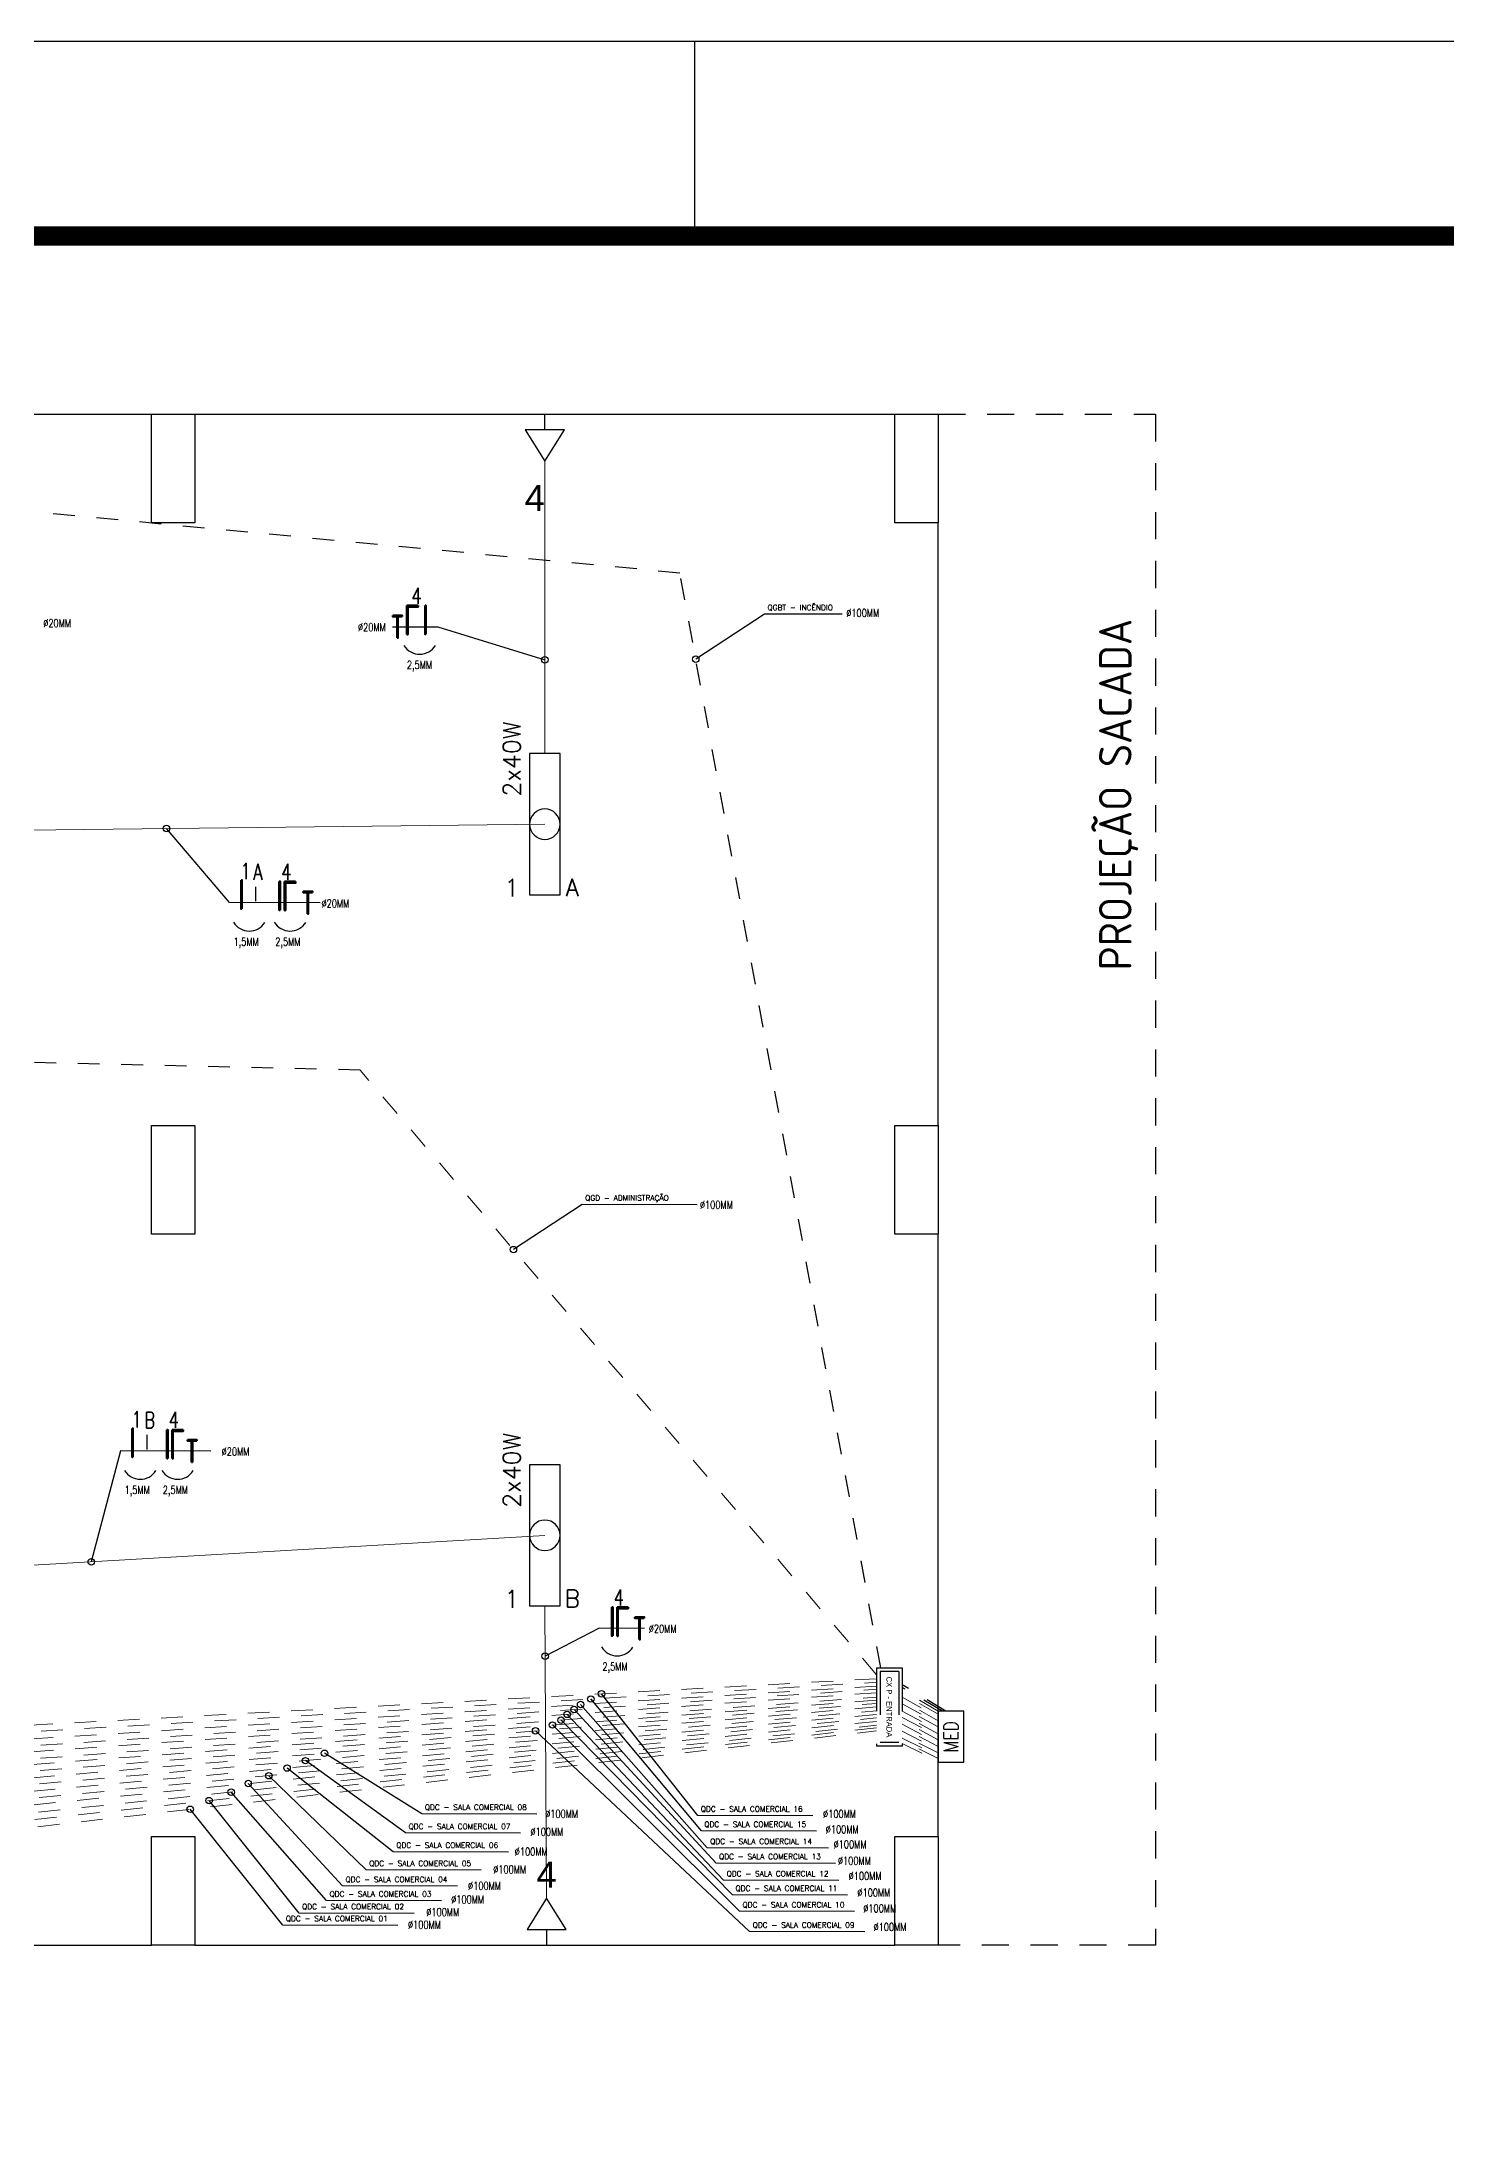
# Model space of a CAD drawing. Header units: metres. Extents: x 2999 to 3164, y 1641 to 1678.
# Drawn here: x 3016.14 to 3022.61, y 1668.61 to 1678.17 of the extents above; entities that cross this region are included whole.
import ezdxf
from ezdxf.enums import TextEntityAlignment as Align

# ---------------------------------------------------------------- set-up
doc = ezdxf.new("R2010")
doc.units = ezdxf.units.M
for name, pattern in [('CONTORNO_QUADRO_T', [0.35, 0.2, -0.15]), ('HIDDEN', [0.375, 0.25, -0.125]), ('HIDDEN2', [0.1875, 0.125, -0.0625])]:
    doc.linetypes.add(name, pattern=pattern)
for name, color, linetype in [('ARQ-FOLHA', 7, 'Continuous'), ('ELETRODUTO EMBUTIDO PISO', 1, 'HIDDEN'), ('ELETRODUTO LUMINÁRIA', 3, 'Continuous'), ('ELETRODUTO TEXTO', 250, 'Continuous'), ('ILUMINACAO', 1, 'Continuous'), ('LISTAGEM_TEXTO', 7, 'Continuous'), ('PAREDE', 4, 'Continuous'), ('PROJECAO', 1, 'HIDDEN2'), ('QUADROS_E_CAIXAS', 7, 'Continuous')]:
    doc.layers.add(name, color=color, linetype=linetype)
doc.layers.add('ELETRODUTOS', color=5, linetype='Continuous', lineweight=20)
doc.layers.add('REDE ELETRICA', color=7, linetype='Continuous', lineweight=9)
doc.styles.add('GYN_Carimbo_Página', font='arial.ttf', dxfattribs={"height": 0.6})
doc.styles.add('ROMAND', font='romand__.ttf', dxfattribs={"width": 0.75})
doc.styles.add('ROMANS', font='ROMANS.shx', dxfattribs={"width": 0.8, "height": 0.1})
doc.styles.add('SIMPLEX', font='simplex.shx', dxfattribs={"height": 0.1})
doc.styles.get("Standard").update_dxf_attribs({"font": 'arial.ttf', "height": 0.2})
doc.styles.add('TCTABELA-TXT', font='isocp.shx')

# ---------------------------------------------------------------- blocks, each defined once
blk = doc.blocks.new('Lf1x201')
for p, q in [((-325, 70), (325, 70)), ((-325, -70), (-325, 70)), ((-325, 70), (325, 70)), ((325, 70), (325, -70)), ((325, -70), (-325, -70))]:
    blk.add_line(p, q)
blk.add_circle((0, 0), 70)
at = {"style": 'ROMANS', "flags": 8}
for tag, p in [('009', (293.2, 152.5)), ('001', (-316.6, -149.3))]:
    blk.add_attdef(tag, text='', height=80, dxfattribs=at).set_placement(p, align=Align.MIDDLE_CENTER)
blk.add_attdef('020', text='', height=80, dxfattribs=at).set_placement((256.1, -109.1), align=Align.TOP_LEFT)
blk = doc.blocks.new('*U53')
for p, q in [((0, 0.36), (-0.15, 0.12)), ((0.15, 0.12), (0, 0.36)), ((-0.15, 0.12), (0.15, 0.12)), ((0, 0.12), (0, 0))]:
    blk.add_line(p, q)
at = {"layer": 'REDE ELETRICA', "style": 'GYN_Carimbo_Página'}
blk.add_attdef('CIRCUITO', text='', height=0.2, dxfattribs=at).set_placement((0, 0.542), align=Align.MIDDLE_CENTER)
blk = doc.blocks.new('FOLHA A2')
at = {"layer": 'ARQ-FOLHA'}
for p, q in [((594, 0), (0, 0)), ((224, -10), (224, 0))]:
    blk.add_line(p, q, dxfattribs=at)
at = {"layer": 'ARQ-FOLHA', "const_width": 1}
blk.add_lwpolyline([(25, -410), (584, -410), (584, -10), (25, -10), (25, -410)], dxfattribs=at)

msp = doc.modelspace()

# ---------------------------------------------------------------- linework, layer by layer
for p, q in [((3013.4178, 1676.4508), (3016.6428, 1676.4508)), ((3016.8428, 1676.4508), (3020.0678, 1676.4508)), ((3020.2678, 1673.1758), (3020.2678, 1675.9508)), ((3020.2678, 1669.9008), (3020.2678, 1672.6758)), ((3013.4178, 1669.4008), (3016.6428, 1669.4008)), ((3016.8428, 1669.4008), (3020.0678, 1669.4008))]:
    msp.add_line(p, q)
at = {"ltscale": 0.005}
msp.add_line((3020.0856, 1670.662), (3019.9997, 1670.662), dxfattribs=at)
at = {"color": 7}
for p, q in [((3020.2678, 1670.4792), (3020.2678, 1670.243)), ((3020.3859, 1670.4792), (3020.2678, 1670.4792)), ((3020.3859, 1670.243), (3020.3859, 1670.4792)), ((3020.2678, 1670.243), (3020.3859, 1670.243))]:
    msp.add_line(p, q, dxfattribs=at)
at = {"layer": 'ELETRODUTO EMBUTIDO PISO', "ltscale": 0.005}
for p, q in [((3019.0776, 1675.7196), (3013.5871, 1676.2386)), ((3020.0024, 1670.6784), (3019.0776, 1675.7196)), ((3017.604, 1673.431), (3013.5871, 1673.5223)), ((3020.3022, 1670.4792), (3020.1021, 1670.5997)), ((3020.2876, 1670.4792), (3020.1021, 1670.5868))]:
    msp.add_line(p, q, dxfattribs=at)
at = {"layer": 'ELETRODUTO EMBUTIDO PISO', "color": 1, "linetype": 'CONTORNO_QUADRO_T', "lineweight": 5, "ltscale": 0.005}
for p, q in [((3019.9833, 1670.6463), (3017.604, 1673.431)), ((3019.9833, 1670.6278), (3013.1395, 1670.2522)), ((3013.1395, 1670.2119), (3019.9833, 1670.6114)), ((3019.9833, 1670.5941), (3013.1395, 1670.1673)), ((3013.1395, 1670.1213), (3019.9833, 1670.5792)), ((3019.9833, 1670.5635), (3013.1395, 1670.0854)), ((3013.1395, 1670.0422), (3019.9833, 1670.5436)), ((3019.9833, 1670.5285), (3013.1395, 1670.0077)), ((3020.2678, 1670.4792), (3020.1021, 1670.5748)), ((3020.2678, 1670.4645), (3020.1021, 1670.5596)), ((3020.1021, 1670.5438), (3020.2678, 1670.4495)), ((3020.2678, 1670.4338), (3020.1021, 1670.5272)), ((3013.1395, 1669.9646), (3019.9833, 1670.514)), ((3019.9833, 1670.4978), (3013.1395, 1669.9243)), ((3013.1395, 1669.8826), (3019.9833, 1670.4806)), ((3019.9833, 1670.4638), (3013.1395, 1669.8409)), ((3013.1395, 1669.7964), (3019.9833, 1670.448)), ((3019.9833, 1670.4315), (3013.1395, 1669.7547)), ((3020.1021, 1670.5131), (3020.2678, 1670.4208)), ((3020.2678, 1670.4063), (3020.1021, 1670.4979)), ((3020.1021, 1670.4785), (3020.2678, 1670.3878)), ((3020.2678, 1670.3739), (3020.1021, 1670.464)), ((3020.1021, 1670.4501), (3020.2678, 1670.3611)), ((3020.2678, 1670.3464), (3020.1021, 1670.4346)), ((3013.1395, 1669.7043), (3019.9833, 1670.4138)), ((3019.9833, 1670.4012), (3013.1395, 1669.6569)), ((3013.1395, 1669.6063), (3019.9833, 1670.3877)), ((3020.1021, 1670.418), (3020.2678, 1670.3307)), ((3020.2678, 1670.3154), (3020.1021, 1670.4019)), ((3020.1021, 1670.3867), (3020.2678, 1670.3012)), ((3020.2678, 1670.2863), (3020.1021, 1670.3709)), ((3020.1021, 1670.354), (3020.2678, 1670.2705)), ((3020.2678, 1670.2601), (3020.1021, 1670.3423)), ((3020.1021, 1670.3297), (3020.2678, 1670.2488))]:
    msp.add_line(p, q, dxfattribs=at)
at = {"layer": 'ELETRODUTO TEXTO', "linetype": 'Continuous', "ltscale": 0.005}
for p, q in [((3019.4671, 1675.5308), (3019.1504, 1675.323)), ((3017.9619, 1675.4728), (3018.4553, 1675.3198)), ((3017.0022, 1674.2028), (3016.7121, 1674.5436)), ((3018.6272, 1672.812), (3018.3105, 1672.6042)), ((3016.5004, 1671.6781), (3016.366, 1671.1662)), ((3018.7052, 1670.8604), (3018.4567, 1670.7318)), ((3019.1762, 1669.9277), (3018.6673, 1670.5346)), ((3019.1599, 1669.9981), (3018.7161, 1670.5583)), ((3019.3198, 1669.6329), (3018.5298, 1670.4371)), ((3019.2789, 1669.7001), (3018.5579, 1670.4639)), ((3019.2438, 1669.7789), (3018.59, 1670.486)), ((3019.2028, 1669.849), (3018.6202, 1670.5091)), ((3019.3987, 1669.4636), (3018.4126, 1670.3879)), ((3019.3519, 1669.557), (3018.4901, 1670.4149)), ((3017.8135, 1669.9177), (3017.3522, 1670.2507)), ((3017.8887, 1670.0061), (3017.44, 1670.2847)), ((3017.5232, 1669.6737), (3017.0893, 1670.1453)), ((3017.6324, 1669.7475), (3017.1837, 1670.1814)), ((3017.757, 1669.8312), (3017.2678, 1670.2167)), ((3017.3231, 1669.5486), (3016.9084, 1670.0668)), ((3017.4496, 1669.6066), (3017.0102, 1670.1056)), ((3017.2484, 1669.4935), (3016.8213, 1670.0267))]:
    msp.add_line(p, q, dxfattribs=at)
at = {"layer": 'ELETRODUTO TEXTO', "linetype": 'Continuous'}
for p, q in [((3019.8242, 1675.5298), (3019.4671, 1675.5308)), ((3017.7531, 1675.472), (3017.9619, 1675.4728)), ((3017.4199, 1674.2012), (3017.0022, 1674.2028)), ((3019.1575, 1672.8105), (3018.6272, 1672.812)), ((3016.9171, 1671.6765), (3016.5004, 1671.6781)), ((3018.9141, 1670.8596), (3018.7052, 1670.8604)), ((3018.419, 1670.0046), (3017.8887, 1670.0061)), ((3019.6901, 1669.9966), (3019.1599, 1669.9981)), ((3018.3438, 1669.9163), (3017.8135, 1669.9177)), ((3019.7064, 1669.9262), (3019.1762, 1669.9277)), ((3019.7617, 1669.8474), (3019.2028, 1669.849)), ((3018.2873, 1669.8297), (3017.757, 1669.8312)), ((3019.7938, 1669.7774), (3019.2438, 1669.7789)), ((3018.0534, 1669.6722), (3017.5232, 1669.6737)), ((3018.1627, 1669.7461), (3017.6324, 1669.7475)), ((3019.8091, 1669.6986), (3019.2789, 1669.7001)), ((3017.9799, 1669.6051), (3017.4496, 1669.6066)), ((3019.8501, 1669.6314), (3019.3198, 1669.6329)), ((3017.7787, 1669.492), (3017.2484, 1669.4935)), ((3017.8534, 1669.5471), (3017.3231, 1669.5486)), ((3019.8822, 1669.5555), (3019.3519, 1669.557)), ((3019.929, 1669.4621), (3019.3987, 1669.4636))]:
    msp.add_line(p, q, dxfattribs=at)
at = {"layer": 'ELETRODUTO TEXTO', "linetype": 'Continuous', "ltscale": 0.005}
for centre in [(3018.4553, 1675.3198), (3019.1504, 1675.323), (3016.7121, 1674.5436), (3018.3105, 1672.6042), (3016.366, 1671.1662), (3018.4567, 1670.7318), (3018.6202, 1670.5091), (3018.6673, 1670.5346), (3018.7161, 1670.5583), (3018.4901, 1670.4149), (3018.5298, 1670.4371), (3018.5579, 1670.4639), (3018.59, 1670.486), (3018.4126, 1670.3879), (3017.2678, 1670.2167), (3017.3522, 1670.2507), (3017.44, 1670.2847), (3017.0893, 1670.1453), (3017.1837, 1670.1814), (3016.8213, 1670.0267), (3016.9084, 1670.0668), (3017.0102, 1670.1056)]:
    msp.add_circle(centre, 0.0149, dxfattribs=at)
at = {"layer": 'ELETRODUTO TEXTO'}
for centre, start, end in [((3017.8784, 1675.4305), 211.91936, 329.0111), ((3017.0938, 1674.1559), 210.9889, 328.08064), ((3017.2818, 1674.1559), 210.9889, 328.08064), ((3016.5919, 1671.6312), 210.9889, 328.08064), ((3016.7638, 1671.6312), 210.9889, 328.08064), ((3018.7888, 1670.8181), 210.9889, 328.08064)]:
    msp.add_arc(centre, 0.0848, start, end, dxfattribs=at)
at = {"layer": 'ELETRODUTOS', "ltscale": 0.005}
for p, q in [((3018.4553, 1676.2348), (3018.4553, 1674.8883)), ((3015.6335, 1674.5315), (3018.4553, 1674.5633)), ((3014.9441, 1671.083), (3018.4553, 1671.2883)), ((3018.4553, 1670.9633), (3018.4632, 1669.6168))]:
    msp.add_line(p, q, dxfattribs=at)
at = {"layer": 'PAREDE'}
for points in [[(3016.8428, 1675.9508), (3016.6428, 1675.9508), (3016.6428, 1676.4508), (3016.8428, 1676.4508)], [(3020.2678, 1675.9508), (3020.0678, 1675.9508), (3020.0678, 1676.4508), (3020.2678, 1676.4508)], [(3016.8428, 1672.6758), (3016.6428, 1672.6758), (3016.6428, 1673.1758), (3016.8428, 1673.1758)], [(3020.2678, 1672.6758), (3020.0678, 1672.6758), (3020.0678, 1673.1758), (3020.2678, 1673.1758)], [(3016.8428, 1669.4008), (3016.6428, 1669.4008), (3016.6428, 1669.9008), (3016.8428, 1669.9008)], [(3020.2678, 1669.4008), (3020.0678, 1669.4008), (3020.0678, 1669.9008), (3020.2678, 1669.9008)]]:
    msp.add_lwpolyline(points, close=True, dxfattribs=at)
at = {"layer": 'PROJECAO'}
msp.add_lwpolyline([(3020.2678, 1676.4508), (3021.2678, 1676.4508), (3021.2678, 1669.4008), (3020.2678, 1669.4008)], dxfattribs=at)
at = {"layer": 'QUADROS_E_CAIXAS', "linetype": 'CONTORNO_QUADRO_T'}
for p, q in [((3019.9833, 1670.6784), (3019.9833, 1670.3172)), ((3019.9833, 1670.6784), (3020.1021, 1670.6784)), ((3019.9997, 1670.662), (3019.9997, 1670.3336)), ((3020.0856, 1670.662), (3020.0856, 1670.3336)), ((3020.1021, 1670.6784), (3020.1021, 1670.3172)), ((3020.0856, 1670.3336), (3019.9997, 1670.3336)), ((3020.1021, 1670.3172), (3019.9833, 1670.3172))]:
    msp.add_line(p, q, dxfattribs=at)

# ---------------------------------------------------------------- block references
at = {"layer": 'ARQ-FOLHA', "xscale": 0.08952391981061225, "yscale": 0.08952391981061225, "zscale": 0.08952391981061225}
msp.add_blockref('FOLHA A2', (2999.0933, 1678.1676), dxfattribs=at)
at = {"layer": 'ELETRODUTO LUMINÁRIA'}
ref = msp.add_blockref('*U53', (3018.4553, 1676.4508), dxfattribs=dict(at, xscale=0.6000000000000001, yscale=0.6000000000000001, zscale=0.6000000000000001, rotation=180))
ref.add_attrib('CIRCUITO', '4', dxfattribs={"layer": 'REDE ELETRICA', "height": 0.12, "style": 'GYN_Carimbo_Página'}).set_placement((3018.4553, 1676.1255), align=Align.TOP_RIGHT)
at = {"layer": 'ELETRODUTO LUMINÁRIA', "xscale": 0.6000000000000001, "yscale": 0.6000000000000001, "zscale": 0.6000000000000001}
msp.add_blockref('*U53', (3018.4632, 1669.4008), dxfattribs=at).add_auto_attribs({'CIRCUITO': '4'})
at = {"layer": 'ILUMINACAO'}
ref = msp.add_blockref('Lf1x201', (3018.4553, 1674.5633), dxfattribs=dict(at, xscale=-0.001000000001113222, yscale=0.001000000536578227, zscale=0.001, rotation=90))
ref.add_attrib('009', '1', dxfattribs={"layer": '0', "height": 0.08, "style": 'ROMANS', "flags": 8}).set_placement((3018.3028, 1674.2701), align=Align.MIDDLE_CENTER)
ref.add_attrib('001', 'A', dxfattribs={"layer": '0', "height": 0.08, "style": 'ROMANS', "flags": 8}).set_placement((3018.5819, 1674.272), align=Align.MIDDLE_CENTER)
ref.add_attrib('020', '2x40W', dxfattribs={"layer": '0', "height": 0.08, "rotation": 90, "style": 'ROMANS', "flags": 8}).set_placement((3018.2628, 1674.6901), align=Align.TOP_LEFT)
ref = msp.add_blockref('Lf1x201', (3018.4553, 1671.2883), dxfattribs=dict(at, xscale=-0.001000000001113222, yscale=0.001000000536578227, zscale=0.001, rotation=90))
ref.add_attrib('009', '1', dxfattribs={"layer": '0', "height": 0.08, "style": 'ROMANS', "flags": 8}).set_placement((3018.3028, 1670.9951), align=Align.MIDDLE_CENTER)
ref.add_attrib('001', 'B', dxfattribs={"layer": '0', "height": 0.08, "style": 'ROMANS', "flags": 8}).set_placement((3018.5819, 1670.997), align=Align.MIDDLE_CENTER)
ref.add_attrib('020', '2x40W', dxfattribs={"layer": '0', "height": 0.08, "rotation": 90, "style": 'ROMANS', "flags": 8}).set_placement((3018.2628, 1671.4151), align=Align.TOP_LEFT)

# ---------------------------------------------------------------- texts
at = {"style": 'TCTABELA-TXT'}
msp.add_text('PROJEÇÃO SACADA', height=0.15, rotation=90, dxfattribs=at).set_placement((3021.1581, 1673.89))
at = {"ltscale": 0.005, "insert": (3020.0414, 1670.4978), "char_height": 0.025, "attachment_point": 5, "rotation": 270}
msp.add_mtext_dynamic_manual_height_columns('CX P - ENTRADA', width=0.328398, gutter_width=1, heights=[0], dxfattribs=at)
at = {"layer": 'ELETRODUTO TEXTO', "style": 'ROMAND', "width": 0.75}
for s, height, p in [('4', 0.0737, (3017.8408, 1675.5559)), ('%%C20MM', 0.03685, (3016.1447, 1675.4597)), ('%%C20MM', 0.03685, (3017.5944, 1675.441)), ('T', 0.1032, (3017.7484, 1675.3898)), ('%%C100MM', 0.03685, (3019.8438, 1675.5063)), ('2,5MM', 0.03685, (3017.8198, 1675.2672)), ('1', 0.0737, (3017.0527, 1674.2878, -0.1692)), ('A', 0.0737, (3017.1122, 1674.2848, -0.1692)), ('4', 0.0737, (3017.2407, 1674.2853)), ('T', 0.1032, (3017.3358, 1674.1192)), ('%%C20MM', 0.03685, (3017.4263, 1674.1684)), ('1,5MM', 0.03685, (3017.0212, 1673.9926)), ('2,5MM', 0.03685, (3017.2135, 1673.9926)), ('%%C100MM', 0.03685, (3019.1697, 1672.7808)), ('1', 0.0737, (3016.5508, 1671.763, -0.1692)), ('B', 0.0737, (3016.6103, 1671.7601, -0.1692)), ('4', 0.0737, (3016.7227, 1671.7605)), ('T', 0.1032, (3016.8018, 1671.5945)), ('%%C20MM', 0.03685, (3016.9663, 1671.6445)), ('1,5MM', 0.03685, (3016.5193, 1671.4679)), ('2,5MM', 0.03685, (3016.6954, 1671.4679)), ('4', 0.0737, (3018.7724, 1670.9435)), ('T', 0.1032, (3018.8634, 1670.7774)), ('%%C20MM', 0.03685, (3018.934, 1670.8286)), ('2,5MM', 0.03685, (3018.7204, 1670.6547)), ('%%C100MM', 0.03685, (3018.3889, 1669.8936)), ('%%C100MM', 0.03685, (3018.4566, 1669.9764)), ('%%C100MM', 0.03685, (3019.737, 1669.9757)), ('%%C100MM', 0.03685, (3019.7493, 1669.9049)), ('%%C100MM', 0.03685, (3018.3167, 1669.8021)), ('%%C100MM', 0.03685, (3019.7854, 1669.8358)), ('%%C100MM', 0.03685, (3018.2173, 1669.7203)), ('%%C100MM', 0.03685, (3019.8053, 1669.7603)), ('%%C100MM', 0.03685, (3018.1015, 1669.6448)), ('%%C100MM', 0.03685, (3019.8547, 1669.6902)), ('%%C100MM', 0.03685, (3019.895, 1669.6134)), ('%%C100MM', 0.03685, (3017.9091, 1669.5237)), ('%%C100MM', 0.03685, (3018.0236, 1669.5822)), ('%%C100MM', 0.03685, (3019.922, 1669.5409)), ('%%C100MM', 0.03685, (3017.8249, 1669.4655)), ('%%C100MM', 0.03685, (3019.9694, 1669.4553))]:
    msp.add_text(s, height=height, dxfattribs=at).set_placement(p, align=Align.BOTTOM_LEFT)
at = {"layer": 'ELETRODUTO TEXTO', "style": 'ROMAND', "text_generation_flag": 2, "width": 0.75}
for p in [(3017.8029, 1675.6096), (3017.239, 1674.3389), (3016.721, 1671.8142), (3018.7707, 1670.9971)]:
    msp.add_text('L', height=0.1327, rotation=180, dxfattribs=at).set_placement(p, align=Align.BOTTOM_LEFT)
at = {"layer": 'ELETRODUTO TEXTO', "style": 'ROMAND', "width": 0.75}
for height, p in [(0.1327, (3017.9246, 1675.6101)), (0.1327, (3017.077, 1674.3455)), (0.0663, (3017.1332, 1674.2952, -0.1692)), (0.1327, (3017.2535, 1674.3394)), (0.1327, (3016.5751, 1671.8208)), (0.1327, (3016.7355, 1671.8147)), (0.0663, (3016.6313, 1671.7704, -0.1692)), (0.1327, (3018.7852, 1670.9976))]:
    msp.add_text('I', height=height, rotation=180, dxfattribs=at).set_placement(p, align=Align.BOTTOM_LEFT)
at = {"layer": 'ELETRODUTO TEXTO', "ltscale": 0.005, "char_height": 0.025, "attachment_point": 1, "style": 'SIMPLEX'}
for s, width, insert in [('QGBT - INCÊNDIO', 0.360086, (3019.4812, 1675.5733)), ('QGD - ADMINISTRAÇÃO', 0.591529, (3018.6413, 1672.8545)), ('QDC - SALA COMERCIAL 08', 0.544949, (3017.9027, 1670.0485)), ('QDC - SALA COMERCIAL 16', 0.543922, (3019.1739, 1670.0406)), ('QDC - SALA COMERCIAL 07', 0.549717, (3017.8276, 1669.9602)), ('QDC - SALA COMERCIAL 15', 0.549071, (3019.1902, 1669.9701)), ('QDC - SALA COMERCIAL 06', 0.544949, (3017.7711, 1669.8737)), ('QDC - SALA COMERCIAL 14', 0.542206, (3019.2169, 1669.8914)), ('QDC - SALA COMERCIAL 05', 0.546538, (3017.6464, 1669.79)), ('QDC - SALA COMERCIAL 13', 0.555935, (3019.2578, 1669.8214)), ('QDC - SALA COMERCIAL 04', 0.556075, (3017.5372, 1669.7162)), ('QDC - SALA COMERCIAL 12', 0.554218, (3019.2929, 1669.7425)), ('QDC - SALA COMERCIAL 11', 0.559366, (3019.3338, 1669.6754)), ('QDC - SALA COMERCIAL 02', 0.554485, (3017.3371, 1669.591)), ('QDC - SALA COMERCIAL 03', 0.549717, (3017.4637, 1669.6491)), ('QDC - SALA COMERCIAL 10', 0.554219, (3019.366, 1669.5995)), ('QDC - SALA COMERCIAL 01', 0.559254, (3017.2624, 1669.5359)), ('QDC - SALA COMERCIAL 09', 0.543922, (3019.4128, 1669.5061))]:
    msp.add_mtext_dynamic_manual_height_columns(s, width=width, gutter_width=0.225, heights=[0], dxfattribs=dict(at, insert=insert))
at = {"layer": 'LISTAGEM_TEXTO', "color": 7, "insert": (3020.3266, 1670.3611), "char_height": 0.06606, "width": 0.179315, "attachment_point": 5, "rotation": 90, "style": 'ROMANS'}
msp.add_mtext('MED', dxfattribs=at)

doc.saveas('drawing.dxf')
